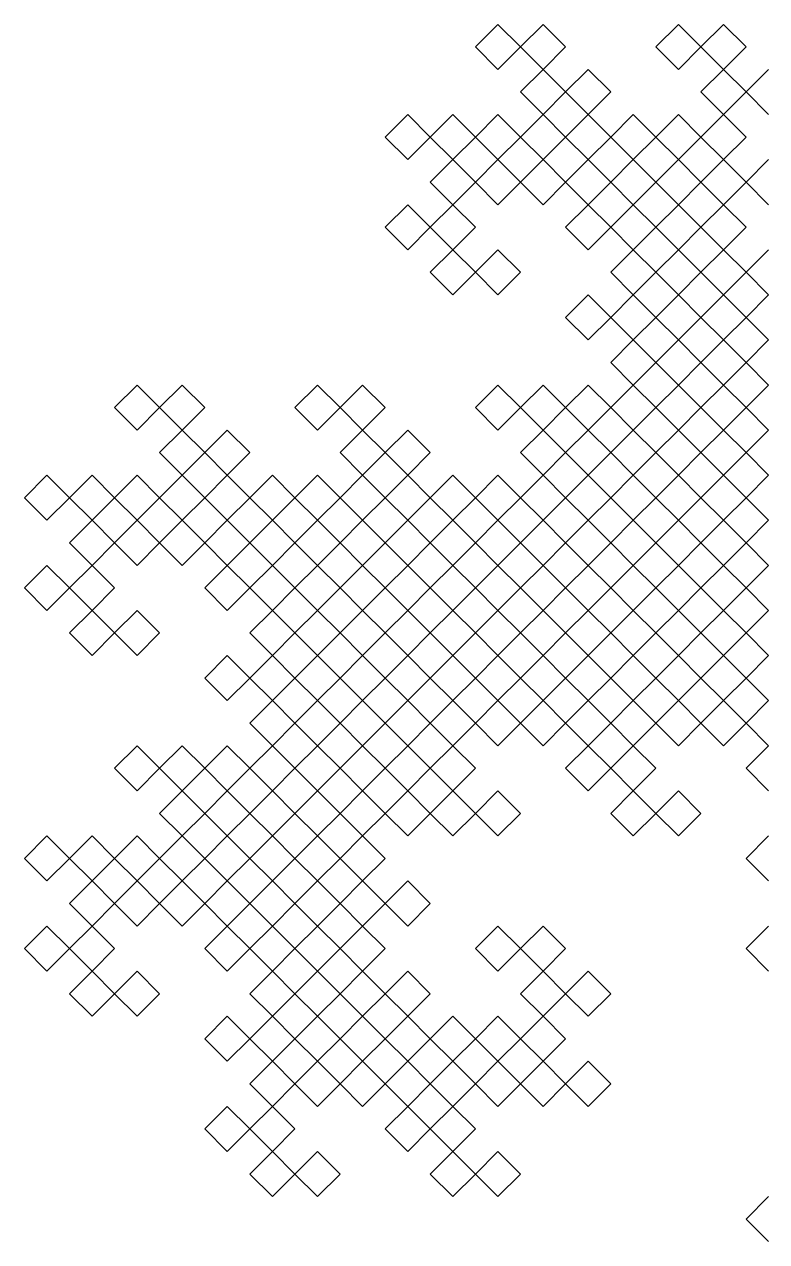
# Model space of a CAD drawing. Header units: metres. Extents: x -0.66 to 2.33, y -0.66 to 1.33.
# Drawn here: x -0.1641 to 0.0931, y 0.9062 to 1.3281 of the extents above; entities that cross this region are included whole.
import ezdxf

# ---------------------------------------------------------------- set-up
doc = ezdxf.new("R2010")
doc.units = ezdxf.units.M

msp = doc.modelspace()

# ---------------------------------------------------------------- linework, layer by layer
at = {"color": 6}
for points in [[(0.09375, 1.07812), (0.08594, 1.08594), (0.07812, 1.07812), (0.07031, 1.08594), (0.07812, 1.09375), (0.07031, 1.10156), (0.0625, 1.09375), (0.07031, 1.08594), (0.0625, 1.07812), (0.05469, 1.08594), (0.04688, 1.07812), (0.05469, 1.07031), (0.04688, 1.0625), (0.05469, 1.05469), (0.0625, 1.0625), (0.07031, 1.05469), (0.0625, 1.04688), (0.05469, 1.05469), (0.04688, 1.04688), (0.03906, 1.05469), (0.04688, 1.0625), (0.03906, 1.07031), (0.03125, 1.0625), (0.02344, 1.07031), (0.03125, 1.07812), (0.03906, 1.07031), (0.04688, 1.07812), (0.03906, 1.08594), (0.04688, 1.09375), (0.03906, 1.10156), (0.03125, 1.09375), (0.02344, 1.10156), (0.03125, 1.10938), (0.03906, 1.10156), (0.04688, 1.10938), (0.05469, 1.10156), (0.04688, 1.09375), (0.05469, 1.08594), (0.0625, 1.09375), (0.05469, 1.10156), (0.0625, 1.10938), (0.07031, 1.10156), (0.07812, 1.10938), (0.07031, 1.11719), (0.07812, 1.125), (0.07031, 1.13281), (0.0625, 1.125), (0.07031, 1.11719), (0.0625, 1.10938), (0.05469, 1.11719), (0.04688, 1.10938), (0.03906, 1.11719), (0.04688, 1.125), (0.03906, 1.13281), (0.03125, 1.125), (0.02344, 1.13281), (0.03125, 1.14062), (0.03906, 1.13281), (0.04688, 1.14062), (0.03906, 1.14844), (0.04688, 1.15625), (0.03906, 1.16406), (0.03125, 1.15625), (0.03906, 1.14844), (0.03125, 1.14062), (0.02344, 1.14844), (0.01562, 1.14062), (0.00781, 1.14844), (0.01562, 1.15625), (0.00781, 1.16406), (0, 1.15625), (0.00781, 1.14844), (0, 1.14062), (-0.00781, 1.14844), (-0.01562, 1.14062), (-0.00781, 1.13281), (-0.01562, 1.125), (-0.00781, 1.11719), (0, 1.125), (-0.00781, 1.13281), (0, 1.14062), (0.00781, 1.13281), (0.01562, 1.14062), (0.02344, 1.13281), (0.01562, 1.125), (0.02344, 1.11719), (0.03125, 1.125), (0.03906, 1.11719), (0.03125, 1.10938), (0.02344, 1.11719), (0.01562, 1.10938), (0.02344, 1.10156), (0.01562, 1.09375), (0.02344, 1.08594), (0.03125, 1.09375), (0.03906, 1.08594), (0.03125, 1.07812), (0.02344, 1.08594), (0.01562, 1.07812), (0.00781, 1.08594), (0.01562, 1.09375), (0.00781, 1.10156), (0, 1.09375), (0.00781, 1.08594), (0, 1.07812), (-0.00781, 1.08594), (-0.01562, 1.07812), (-0.00781, 1.07031), (-0.01562, 1.0625), (-0.00781, 1.05469), (0, 1.0625), (0.00781, 1.05469), (0, 1.04688), (-0.00781, 1.05469), (-0.01562, 1.04688), (-0.02344, 1.05469), (-0.01562, 1.0625), (-0.02344, 1.07031), (-0.03125, 1.0625), (-0.03906, 1.07031), (-0.03125, 1.07812), (-0.02344, 1.07031), (-0.01562, 1.07812), (-0.02344, 1.08594), (-0.01562, 1.09375), (-0.02344, 1.10156), (-0.03125, 1.09375), (-0.02344, 1.08594), (-0.03125, 1.07812), (-0.03906, 1.08594), (-0.04688, 1.07812), (-0.05469, 1.08594), (-0.04688, 1.09375), (-0.05469, 1.10156), (-0.0625, 1.09375), (-0.05469, 1.08594), (-0.0625, 1.07812), (-0.07031, 1.08594), (-0.07812, 1.07812), (-0.07031, 1.07031), (-0.07812, 1.0625), (-0.07031, 1.05469), (-0.0625, 1.0625), (-0.07031, 1.07031), (-0.0625, 1.07812), (-0.05469, 1.07031), (-0.04688, 1.07812), (-0.03906, 1.07031), (-0.04688, 1.0625), (-0.03906, 1.05469), (-0.03125, 1.0625), (-0.02344, 1.05469), (-0.03125, 1.04688), (-0.03906, 1.05469), (-0.04688, 1.04688), (-0.03906, 1.03906), (-0.04688, 1.03125), (-0.03906, 1.02344), (-0.03125, 1.03125), (-0.02344, 1.02344), (-0.03125, 1.01562), (-0.03906, 1.02344), (-0.04688, 1.01562), (-0.05469, 1.02344), (-0.04688, 1.03125), (-0.05469, 1.03906), (-0.0625, 1.03125), (-0.05469, 1.02344), (-0.0625, 1.01562), (-0.07031, 1.02344), (-0.07812, 1.01562), (-0.07031, 1.00781), (-0.07812, 1), (-0.07031, 0.99219), (-0.0625, 1), (-0.07031, 1.00781), (-0.0625, 1.01562), (-0.05469, 1.00781), (-0.04688, 1.01562), (-0.03906, 1.00781), (-0.04688, 1), (-0.03906, 0.99219), (-0.03125, 1), (-0.02344, 0.99219), (-0.03125, 0.98438), (-0.03906, 0.99219), (-0.04688, 0.98438), (-0.03906, 0.97656), (-0.04688, 0.96875), (-0.03906, 0.96094), (-0.03125, 0.96875), (-0.03906, 0.97656), (-0.03125, 0.98438), (-0.02344, 0.97656), (-0.01562, 0.98438), (-0.00781, 0.97656), (-0.01562, 0.96875), (-0.00781, 0.96094), (0, 0.96875), (-0.00781, 0.97656), (0, 0.98438), (0.00781, 0.97656), (0.01562, 0.98438), (0.00781, 0.99219), (0.01562, 1), (0.00781, 1.00781), (0, 1), (-0.00781, 1.00781), (0, 1.01562), (0.00781, 1.00781), (0.01562, 1.01562), (0.02344, 1.00781), (0.01562, 1), (0.02344, 0.99219), (0.03125, 1), (0.03906, 0.99219), (0.03125, 0.98438), (0.02344, 0.99219), (0.01562, 0.98438), (0.02344, 0.97656), (0.01562, 0.96875), (0.02344, 0.96094), (0.03125, 0.96875), (0.03906, 0.96094), (0.03125, 0.95312), (0.02344, 0.96094), (0.01562, 0.95312), (0.00781, 0.96094), (0.01562, 0.96875), (0.00781, 0.97656), (0, 0.96875), (0.00781, 0.96094), (0, 0.95312), (-0.00781, 0.96094), (-0.01562, 0.95312), (-0.00781, 0.94531), (-0.01562, 0.9375), (-0.00781, 0.92969), (0, 0.9375), (0.00781, 0.92969), (0, 0.92188), (-0.00781, 0.92969), (-0.01562, 0.92188), (-0.02344, 0.92969), (-0.01562, 0.9375), (-0.02344, 0.94531), (-0.03125, 0.9375), (-0.03906, 0.94531), (-0.03125, 0.95312), (-0.02344, 0.94531), (-0.01562, 0.95312), (-0.02344, 0.96094), (-0.01562, 0.96875), (-0.02344, 0.97656), (-0.03125, 0.96875), (-0.02344, 0.96094), (-0.03125, 0.95312), (-0.03906, 0.96094), (-0.04688, 0.95312), (-0.05469, 0.96094), (-0.04688, 0.96875), (-0.05469, 0.97656), (-0.0625, 0.96875), (-0.05469, 0.96094), (-0.0625, 0.95312), (-0.07031, 0.96094), (-0.07812, 0.95312), (-0.07031, 0.94531), (-0.07812, 0.9375), (-0.07031, 0.92969), (-0.0625, 0.9375), (-0.05469, 0.92969), (-0.0625, 0.92188), (-0.07031, 0.92969), (-0.07812, 0.92188), (-0.08594, 0.92969), (-0.07812, 0.9375), (-0.08594, 0.94531), (-0.09375, 0.9375), (-0.10156, 0.94531), (-0.09375, 0.95312), (-0.08594, 0.94531), (-0.07812, 0.95312), (-0.08594, 0.96094), (-0.07812, 0.96875), (-0.08594, 0.97656), (-0.09375, 0.96875), (-0.10156, 0.97656), (-0.09375, 0.98438), (-0.08594, 0.97656), (-0.07812, 0.98438), (-0.07031, 0.97656), (-0.07812, 0.96875), (-0.07031, 0.96094), (-0.0625, 0.96875), (-0.07031, 0.97656), (-0.0625, 0.98438), (-0.05469, 0.97656), (-0.04688, 0.98438), (-0.05469, 0.99219), (-0.04688, 1), (-0.05469, 1.00781), (-0.0625, 1), (-0.05469, 0.99219), (-0.0625, 0.98438), (-0.07031, 0.99219), (-0.07812, 0.98438), (-0.08594, 0.99219), (-0.07812, 1), (-0.08594, 1.00781), (-0.09375, 1), (-0.10156, 1.00781), (-0.09375, 1.01562), (-0.08594, 1.00781), (-0.07812, 1.01562), (-0.08594, 1.02344), (-0.07812, 1.03125), (-0.08594, 1.03906), (-0.09375, 1.03125), (-0.08594, 1.02344), (-0.09375, 1.01562), (-0.10156, 1.02344), (-0.10938, 1.01562), (-0.11719, 1.02344), (-0.10938, 1.03125), (-0.11719, 1.03906), (-0.125, 1.03125), (-0.11719, 1.02344), (-0.125, 1.01562), (-0.13281, 1.02344), (-0.14062, 1.01562), (-0.13281, 1.00781), (-0.14062, 1), (-0.13281, 0.99219), (-0.125, 1), (-0.11719, 0.99219), (-0.125, 0.98438), (-0.13281, 0.99219), (-0.14062, 0.98438), (-0.14844, 0.99219), (-0.14062, 1), (-0.14844, 1.00781), (-0.15625, 1), (-0.16406, 1.00781), (-0.15625, 1.01562), (-0.14844, 1.00781), (-0.14062, 1.01562), (-0.14844, 1.02344), (-0.14062, 1.03125), (-0.14844, 1.03906), (-0.15625, 1.03125), (-0.16406, 1.03906), (-0.15625, 1.04688), (-0.14844, 1.03906), (-0.14062, 1.04688), (-0.13281, 1.03906), (-0.14062, 1.03125), (-0.13281, 1.02344), (-0.125, 1.03125), (-0.13281, 1.03906), (-0.125, 1.04688), (-0.11719, 1.03906), (-0.10938, 1.04688), (-0.11719, 1.05469), (-0.10938, 1.0625), (-0.11719, 1.07031), (-0.125, 1.0625), (-0.13281, 1.07031), (-0.125, 1.07812), (-0.11719, 1.07031), (-0.10938, 1.07812), (-0.10156, 1.07031), (-0.10938, 1.0625), (-0.10156, 1.05469), (-0.09375, 1.0625), (-0.08594, 1.05469), (-0.09375, 1.04688), (-0.10156, 1.05469), (-0.10938, 1.04688), (-0.10156, 1.03906), (-0.10938, 1.03125), (-0.10156, 1.02344), (-0.09375, 1.03125), (-0.10156, 1.03906), (-0.09375, 1.04688), (-0.08594, 1.03906), (-0.07812, 1.04688), (-0.07031, 1.03906), (-0.07812, 1.03125), (-0.07031, 1.02344), (-0.0625, 1.03125), (-0.07031, 1.03906), (-0.0625, 1.04688), (-0.05469, 1.03906), (-0.04688, 1.04688), (-0.05469, 1.05469), (-0.04688, 1.0625), (-0.05469, 1.07031), (-0.0625, 1.0625), (-0.05469, 1.05469), (-0.0625, 1.04688), (-0.07031, 1.05469), (-0.07812, 1.04688), (-0.08594, 1.05469), (-0.07812, 1.0625), (-0.08594, 1.07031), (-0.09375, 1.0625), (-0.10156, 1.07031), (-0.09375, 1.07812), (-0.08594, 1.07031), (-0.07812, 1.07812), (-0.08594, 1.08594), (-0.07812, 1.09375), (-0.08594, 1.10156), (-0.09375, 1.09375), (-0.10156, 1.10156), (-0.09375, 1.10938), (-0.08594, 1.10156), (-0.07812, 1.10938), (-0.07031, 1.10156), (-0.07812, 1.09375), (-0.07031, 1.08594), (-0.0625, 1.09375), (-0.07031, 1.10156), (-0.0625, 1.10938), (-0.05469, 1.10156), (-0.04688, 1.10938), (-0.05469, 1.11719), (-0.04688, 1.125), (-0.05469, 1.13281), (-0.0625, 1.125), (-0.05469, 1.11719), (-0.0625, 1.10938), (-0.07031, 1.11719), (-0.07812, 1.10938), (-0.08594, 1.11719), (-0.07812, 1.125), (-0.08594, 1.13281), (-0.09375, 1.125), (-0.10156, 1.13281), (-0.09375, 1.14062), (-0.08594, 1.13281), (-0.07812, 1.14062), (-0.08594, 1.14844), (-0.07812, 1.15625), (-0.08594, 1.16406), (-0.09375, 1.15625), (-0.08594, 1.14844), (-0.09375, 1.14062), (-0.10156, 1.14844), (-0.10938, 1.14062), (-0.11719, 1.14844), (-0.10938, 1.15625), (-0.11719, 1.16406), (-0.125, 1.15625), (-0.11719, 1.14844), (-0.125, 1.14062), (-0.13281, 1.14844), (-0.14062, 1.14062), (-0.13281, 1.13281), (-0.14062, 1.125), (-0.13281, 1.11719), (-0.125, 1.125), (-0.11719, 1.11719), (-0.125, 1.10938), (-0.13281, 1.11719), (-0.14062, 1.10938), (-0.14844, 1.11719), (-0.14062, 1.125), (-0.14844, 1.13281), (-0.15625, 1.125), (-0.16406, 1.13281), (-0.15625, 1.14062), (-0.14844, 1.13281), (-0.14062, 1.14062), (-0.14844, 1.14844), (-0.14062, 1.15625), (-0.14844, 1.16406), (-0.15625, 1.15625), (-0.16406, 1.16406), (-0.15625, 1.17188), (-0.14844, 1.16406), (-0.14062, 1.17188), (-0.13281, 1.16406), (-0.14062, 1.15625), (-0.13281, 1.14844), (-0.125, 1.15625), (-0.13281, 1.16406), (-0.125, 1.17188), (-0.11719, 1.16406), (-0.10938, 1.17188), (-0.11719, 1.17969), (-0.10938, 1.1875), (-0.11719, 1.19531), (-0.125, 1.1875), (-0.13281, 1.19531), (-0.125, 1.20312), (-0.11719, 1.19531), (-0.10938, 1.20312), (-0.10156, 1.19531), (-0.10938, 1.1875), (-0.10156, 1.17969), (-0.09375, 1.1875), (-0.08594, 1.17969), (-0.09375, 1.17188), (-0.10156, 1.17969), (-0.10938, 1.17188), (-0.10156, 1.16406), (-0.10938, 1.15625), (-0.10156, 1.14844), (-0.09375, 1.15625), (-0.10156, 1.16406), (-0.09375, 1.17188), (-0.08594, 1.16406), (-0.07812, 1.17188), (-0.07031, 1.16406), (-0.07812, 1.15625), (-0.07031, 1.14844), (-0.0625, 1.15625), (-0.07031, 1.16406), (-0.0625, 1.17188), (-0.05469, 1.16406), (-0.04688, 1.17188), (-0.05469, 1.17969), (-0.04688, 1.1875), (-0.05469, 1.19531), (-0.0625, 1.1875), (-0.07031, 1.19531), (-0.0625, 1.20312), (-0.05469, 1.19531), (-0.04688, 1.20312), (-0.03906, 1.19531), (-0.04688, 1.1875), (-0.03906, 1.17969), (-0.03125, 1.1875), (-0.02344, 1.17969), (-0.03125, 1.17188), (-0.03906, 1.17969), (-0.04688, 1.17188), (-0.03906, 1.16406), (-0.04688, 1.15625), (-0.03906, 1.14844), (-0.03125, 1.15625), (-0.02344, 1.14844), (-0.03125, 1.14062), (-0.03906, 1.14844), (-0.04688, 1.14062), (-0.05469, 1.14844), (-0.04688, 1.15625), (-0.05469, 1.16406), (-0.0625, 1.15625), (-0.05469, 1.14844), (-0.0625, 1.14062), (-0.07031, 1.14844), (-0.07812, 1.14062), (-0.07031, 1.13281), (-0.07812, 1.125), (-0.07031, 1.11719), (-0.0625, 1.125), (-0.07031, 1.13281), (-0.0625, 1.14062), (-0.05469, 1.13281), (-0.04688, 1.14062), (-0.03906, 1.13281), (-0.04688, 1.125), (-0.03906, 1.11719), (-0.03125, 1.125), (-0.02344, 1.11719), (-0.03125, 1.10938), (-0.03906, 1.11719), (-0.04688, 1.10938), (-0.03906, 1.10156), (-0.04688, 1.09375), (-0.03906, 1.08594), (-0.03125, 1.09375), (-0.03906, 1.10156), (-0.03125, 1.10938), (-0.02344, 1.10156), (-0.01562, 1.10938), (-0.00781, 1.10156), (-0.01562, 1.09375), (-0.00781, 1.08594), (0, 1.09375), (-0.00781, 1.10156), (0, 1.10938), (0.00781, 1.10156), (0.01562, 1.10938), (0.00781, 1.11719), (0.01562, 1.125), (0.00781, 1.13281), (0, 1.125), (0.00781, 1.11719), (0, 1.10938), (-0.00781, 1.11719), (-0.01562, 1.10938), (-0.02344, 1.11719), (-0.01562, 1.125), (-0.02344, 1.13281), (-0.03125, 1.125), (-0.03906, 1.13281), (-0.03125, 1.14062), (-0.02344, 1.13281), (-0.01562, 1.14062), (-0.02344, 1.14844), (-0.01562, 1.15625), (-0.02344, 1.16406), (-0.03125, 1.15625), (-0.03906, 1.16406), (-0.03125, 1.17188), (-0.02344, 1.16406), (-0.01562, 1.17188), (-0.00781, 1.16406), (-0.01562, 1.15625), (-0.00781, 1.14844), (0, 1.15625), (-0.00781, 1.16406), (0, 1.17188), (0.00781, 1.16406), (0.01562, 1.17188), (0.00781, 1.17969), (0.01562, 1.1875), (0.00781, 1.19531), (0, 1.1875), (-0.00781, 1.19531), (0, 1.20312), (0.00781, 1.19531), (0.01562, 1.20312), (0.02344, 1.19531), (0.01562, 1.1875), (0.02344, 1.17969), (0.03125, 1.1875), (0.03906, 1.17969), (0.03125, 1.17188), (0.02344, 1.17969), (0.01562, 1.17188), (0.02344, 1.16406), (0.01562, 1.15625), (0.02344, 1.14844), (0.03125, 1.15625), (0.02344, 1.16406), (0.03125, 1.17188), (0.03906, 1.16406), (0.04688, 1.17188), (0.05469, 1.16406), (0.04688, 1.15625), (0.05469, 1.14844), (0.0625, 1.15625), (0.05469, 1.16406), (0.0625, 1.17188), (0.07031, 1.16406), (0.07812, 1.17188), (0.07031, 1.17969), (0.07812, 1.1875), (0.07031, 1.19531), (0.0625, 1.1875), (0.07031, 1.17969), (0.0625, 1.17188), (0.05469, 1.17969), (0.04688, 1.17188), (0.03906, 1.17969), (0.04688, 1.1875), (0.03906, 1.19531), (0.03125, 1.1875), (0.02344, 1.19531), (0.03125, 1.20312), (0.03906, 1.19531), (0.04688, 1.20312), (0.03906, 1.21094), (0.04688, 1.21875), (0.03906, 1.22656), (0.03125, 1.21875), (0.02344, 1.22656), (0.03125, 1.23438), (0.03906, 1.22656), (0.04688, 1.23438), (0.05469, 1.22656), (0.04688, 1.21875), (0.05469, 1.21094), (0.0625, 1.21875), (0.05469, 1.22656), (0.0625, 1.23438), (0.07031, 1.22656), (0.07812, 1.23438), (0.07031, 1.24219), (0.07812, 1.25), (0.07031, 1.25781), (0.0625, 1.25), (0.07031, 1.24219), (0.0625, 1.23438), (0.05469, 1.24219), (0.04688, 1.23438), (0.03906, 1.24219), (0.04688, 1.25), (0.03906, 1.25781), (0.03125, 1.25), (0.02344, 1.25781), (0.03125, 1.26562), (0.03906, 1.25781), (0.04688, 1.26562), (0.03906, 1.27344), (0.04688, 1.28125), (0.03906, 1.28906), (0.03125, 1.28125), (0.03906, 1.27344), (0.03125, 1.26562), (0.02344, 1.27344), (0.01562, 1.26562), (0.00781, 1.27344), (0.01562, 1.28125), (0.00781, 1.28906), (0, 1.28125), (0.00781, 1.27344), (0, 1.26562), (-0.00781, 1.27344), (-0.01562, 1.26562), (-0.00781, 1.25781), (-0.01562, 1.25), (-0.00781, 1.24219), (0, 1.25), (0.00781, 1.24219), (0, 1.23438), (-0.00781, 1.24219), (-0.01562, 1.23438), (-0.02344, 1.24219), (-0.01562, 1.25), (-0.02344, 1.25781), (-0.03125, 1.25), (-0.03906, 1.25781), (-0.03125, 1.26562), (-0.02344, 1.25781), (-0.01562, 1.26562), (-0.02344, 1.27344), (-0.01562, 1.28125), (-0.02344, 1.28906), (-0.03125, 1.28125), (-0.03906, 1.28906), (-0.03125, 1.29688), (-0.02344, 1.28906), (-0.01562, 1.29688), (-0.00781, 1.28906), (-0.01562, 1.28125), (-0.00781, 1.27344), (0, 1.28125), (-0.00781, 1.28906), (0, 1.29688), (0.00781, 1.28906), (0.01562, 1.29688), (0.00781, 1.30469), (0.01562, 1.3125), (0.00781, 1.32031), (0, 1.3125), (-0.00781, 1.32031), (0, 1.32812), (0.00781, 1.32031), (0.01562, 1.32812), (0.02344, 1.32031), (0.01562, 1.3125), (0.02344, 1.30469), (0.03125, 1.3125), (0.03906, 1.30469), (0.03125, 1.29688), (0.02344, 1.30469), (0.01562, 1.29688), (0.02344, 1.28906), (0.01562, 1.28125), (0.02344, 1.27344), (0.03125, 1.28125), (0.02344, 1.28906), (0.03125, 1.29688), (0.03906, 1.28906), (0.04688, 1.29688), (0.05469, 1.28906), (0.04688, 1.28125), (0.05469, 1.27344), (0.0625, 1.28125), (0.05469, 1.28906), (0.0625, 1.29688), (0.07031, 1.28906), (0.07812, 1.29688), (0.07031, 1.30469), (0.07812, 1.3125), (0.07031, 1.32031), (0.0625, 1.3125), (0.05469, 1.32031), (0.0625, 1.32812), (0.07031, 1.32031), (0.07812, 1.32812), (0.08594, 1.32031), (0.07812, 1.3125), (0.08594, 1.30469), (0.09375, 1.3125)], [(0.09375, 1.29688), (0.08594, 1.30469), (0.07812, 1.29688), (0.08594, 1.28906), (0.07812, 1.28125), (0.08594, 1.27344), (0.09375, 1.28125)], [(0.09375, 1.26562), (0.08594, 1.27344), (0.07812, 1.26562), (0.07031, 1.27344), (0.07812, 1.28125), (0.07031, 1.28906), (0.0625, 1.28125), (0.07031, 1.27344), (0.0625, 1.26562), (0.05469, 1.27344), (0.04688, 1.26562), (0.05469, 1.25781), (0.04688, 1.25), (0.05469, 1.24219), (0.0625, 1.25), (0.05469, 1.25781), (0.0625, 1.26562), (0.07031, 1.25781), (0.07812, 1.26562), (0.08594, 1.25781), (0.07812, 1.25), (0.08594, 1.24219), (0.09375, 1.25)], [(0.09375, 1.23438), (0.08594, 1.24219), (0.07812, 1.23438), (0.08594, 1.22656), (0.07812, 1.21875), (0.08594, 1.21094), (0.09375, 1.21875), (0.08594, 1.22656), (0.09375, 1.23438)], [(0.09375, 1.20312), (0.08594, 1.21094), (0.07812, 1.20312), (0.07031, 1.21094), (0.07812, 1.21875), (0.07031, 1.22656), (0.0625, 1.21875), (0.07031, 1.21094), (0.0625, 1.20312), (0.05469, 1.21094), (0.04688, 1.20312), (0.05469, 1.19531), (0.04688, 1.1875), (0.05469, 1.17969), (0.0625, 1.1875), (0.05469, 1.19531), (0.0625, 1.20312), (0.07031, 1.19531), (0.07812, 1.20312), (0.08594, 1.19531), (0.07812, 1.1875), (0.08594, 1.17969), (0.09375, 1.1875)], [(0.09375, 1.1875), (0.08594, 1.19531), (0.09375, 1.20312)], [(0.09375, 1.17188), (0.08594, 1.17969), (0.07812, 1.17188), (0.08594, 1.16406), (0.07812, 1.15625), (0.08594, 1.14844), (0.09375, 1.15625)], [(0.09375, 1.15625), (0.08594, 1.16406), (0.09375, 1.17188)], [(0.09375, 1.14062), (0.08594, 1.14844), (0.07812, 1.14062), (0.07031, 1.14844), (0.07812, 1.15625), (0.07031, 1.16406), (0.0625, 1.15625), (0.07031, 1.14844), (0.0625, 1.14062), (0.05469, 1.14844), (0.04688, 1.14062), (0.05469, 1.13281), (0.04688, 1.125), (0.05469, 1.11719), (0.0625, 1.125), (0.05469, 1.13281), (0.0625, 1.14062), (0.07031, 1.13281), (0.07812, 1.14062), (0.08594, 1.13281), (0.07812, 1.125), (0.08594, 1.11719), (0.09375, 1.125)], [(0.09375, 1.125), (0.08594, 1.13281), (0.09375, 1.14062)], [(0.09375, 1.10938), (0.08594, 1.11719), (0.07812, 1.10938), (0.08594, 1.10156), (0.07812, 1.09375), (0.08594, 1.08594), (0.09375, 1.09375), (0.08594, 1.10156), (0.09375, 1.10938)], [(0.09375, 1.0625), (0.08594, 1.07031), (0.09375, 1.07812)], [(0.09375, 1.03125), (0.08594, 1.03906), (0.09375, 1.04688)], [(0.09375, 1), (0.08594, 1.00781), (0.09375, 1.01562)], [(0.09375, 0.90625), (0.08594, 0.91406), (0.09375, 0.92188)]]:
    msp.add_lwpolyline(points, dxfattribs=at)

doc.saveas('drawing.dxf')
